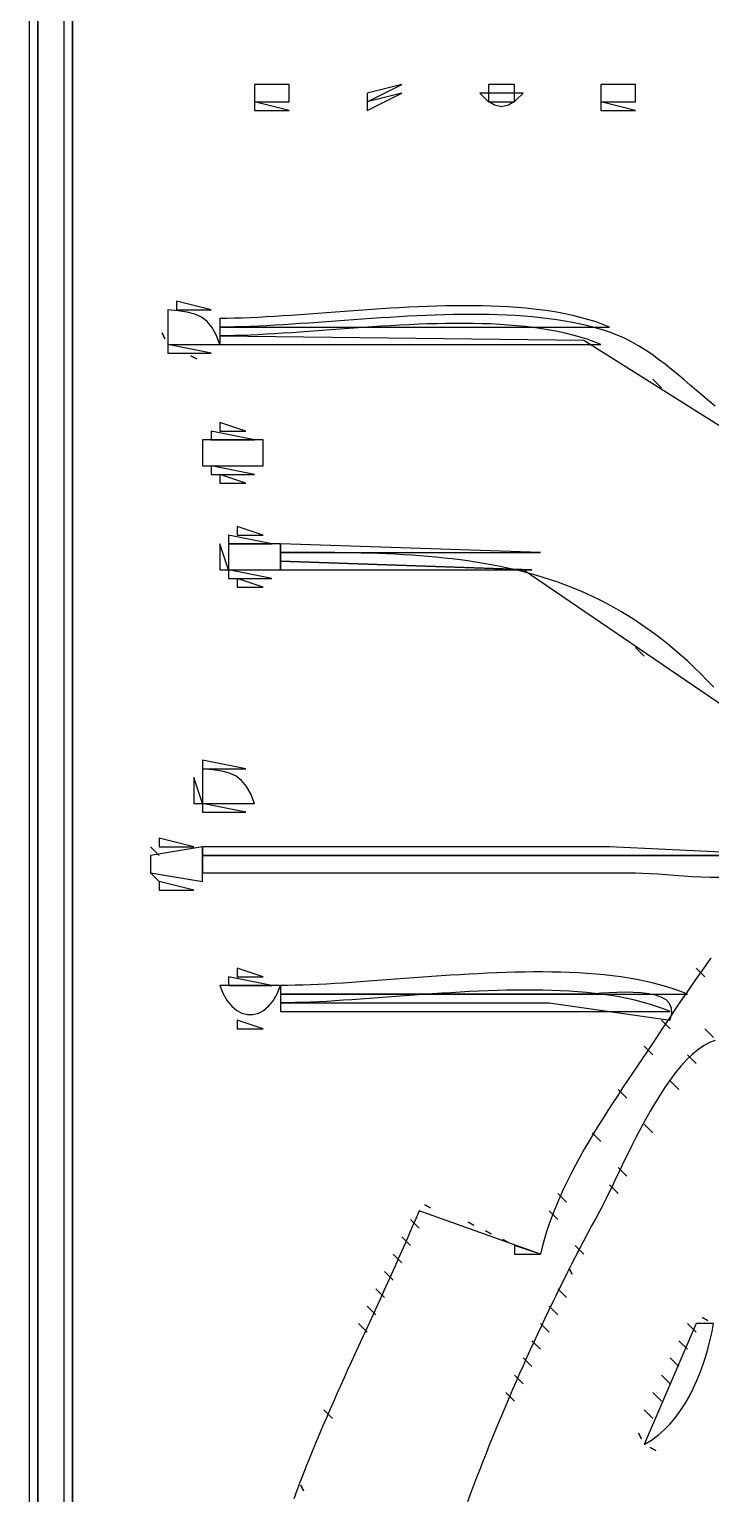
# Model space of a CAD drawing. Extents: x 0 to 1288, y 0 to 860.
# Drawn here: x 0 to 78.7, y 597.3 to 766.4 of the extents above; entities that cross this region are included whole.
import ezdxf

# ---------------------------------------------------------------- set-up
doc = ezdxf.new("R2010")
doc.units = 0
for name, color, linetype in [('C19', 19, 'CONTINUOUS'), ('C250', 250, 'CONTINUOUS'), ('C251', 251, 'CONTINUOUS'), ('C252', 252, 'CONTINUOUS'), ('C253', 253, 'CONTINUOUS'), ('C254', 254, 'CONTINUOUS'), ('C29', 29, 'CONTINUOUS'), ('C37', 37, 'CONTINUOUS'), ('C47', 47, 'CONTINUOUS'), ('C59', 59, 'CONTINUOUS'), ('C7', 7, 'CONTINUOUS')]:
    doc.layers.add(name, color=color, linetype=linetype)

msp = doc.modelspace()

# ---------------------------------------------------------------- linework, layer by layer
at = {"layer": 'C19'}
for points in [[(0, 859), (0, 1), (1, 1), (1, 610), (1, 786), (1, 836), (0, 859)], [(22, 707), (22, 704), (23, 704), (22, 707)], [(14, 672), (15, 671), (14, 672)], [(78.6843, 659.189), (78.1027, 658.3654), (77.5233, 657.5396), (76.9459, 656.7114), (76.3705, 655.8809), (75.7972, 655.048), (75.2259, 654.2128), (74.6567, 653.3751), (74.0894, 652.535), (73.5242, 651.6925), (72.9609, 650.8475), (72.3996, 650), (71.8633, 649.1915), (71.3175, 648.3745), (70.7637, 647.5493), (70.2034, 646.7162), (69.6383, 645.8754), (69.0701, 645.0271), (68.5002, 644.1716), (67.9304, 643.3092), (67.3621, 642.4401), (66.797, 641.5646), (66.2368, 640.683), (65.6829, 639.7954), (65.1371, 638.9022), (64.6009, 638.0035), (64.0759, 637.0998), (63.5637, 636.1911), (63.0659, 635.2779), (62.5841, 634.3602), (62.12, 633.4385), (61.6751, 632.5129), (61.251, 631.5837), (60.8493, 630.6511), (60.4717, 629.7155), (60.1197, 628.777), (59.7949, 627.836), (59.4989, 626.8926), (59.2334, 625.9472), (59, 625), (45, 630), (44.6097, 629.0691), (44.2153, 628.1403), (43.8169, 627.2135), (43.415, 626.2886), (43.0098, 625.3653), (42.6017, 624.4436), (42.1909, 623.5232), (41.7778, 622.6041), (41.3626, 621.686), (40.9458, 620.7689), (40.5275, 619.8525), (40.1082, 618.9368), (39.6881, 618.0215), (39.2675, 617.1065), (38.8468, 616.1917), (38.4263, 615.2769), (38.0062, 614.362), (37.587, 613.4468), (37.1688, 612.5311), (36.752, 611.6149), (36.337, 610.6979), (35.924, 609.78), (35.5133, 608.861), (35.1054, 607.9409), (34.7003, 607.0194), (34.2986, 606.0964), (33.9005, 605.1717), (33.5063, 604.2452), (33.1163, 603.3168), (32.7308, 602.3863), (32.3502, 601.4535), (31.9747, 600.5183), (31.6047, 599.5805), (31.2405, 598.64), (30.8824, 597.6966), (30.5307, 596.7502)], [(76, 617), (77, 616), (76, 617)]]:
    msp.add_lwpolyline(points, dxfattribs=at)
at = {"layer": 'C250'}
for points in [[(1, 859), (1, 2), (1287, 2), (1287, 859), (1, 859)], [(53, 760), (53, 758), (56, 758), (56, 760), (53, 760)], [(22, 732), (22, 731), (64, 730.486877), (85, 717.278564)], [(15.333333, 731.333313), (15.666667, 730.666687), (15.333333, 731.333313)], [(54.666668, 626.666687), (55.333332, 626.333313), (54.666668, 626.666687)]]:
    msp.add_lwpolyline(points, dxfattribs=at)
at = {"layer": 'C251'}
for points in [[(22, 733), (22, 732), (67, 732), (66.2245, 732.3078), (65.4249, 732.5914), (64.6022, 732.8516), (63.7576, 733.0891), (62.8919, 733.3048), (62.0063, 733.4993), (61.1017, 733.6736), (60.1792, 733.8283), (59.2398, 733.9644), (58.2845, 734.0824), (57.3144, 734.1833), (56.3305, 734.2679), (55.3339, 734.3368), (54.3254, 734.3909), (53.3063, 734.431), (52.2774, 734.4579), (51.2399, 734.4723), (50.1947, 734.4751), (49.143, 734.4669), (48.0856, 734.4487), (47.0237, 734.4211), (45.9582, 734.385), (44.8903, 734.3412), (43.8208, 734.2904), (42.7509, 734.2334), (41.6816, 734.1711), (40.6139, 734.1041), (39.5489, 734.0333), (38.4875, 733.9595), (37.4308, 733.8834), (36.3798, 733.8058), (35.3355, 733.7276), (34.2991, 733.6495), (33.2714, 733.5722), (32.2536, 733.4966), (31.2466, 733.4235), (30.2515, 733.3536), (29.2693, 733.2878), (28.3011, 733.2267), (27.3478, 733.1713), (26.4105, 733.1222), (25.4902, 733.0803), (24.588, 733.0463), (23.7049, 733.0211), (22.8418, 733.0054), (22, 733)], [(79.1984, 722.8736), (78.4714, 723.4688), (77.7491, 724.075), (77.0295, 724.6881), (76.3106, 725.304), (75.5903, 725.9185), (74.8667, 726.5277), (74.1377, 727.1272), (73.4013, 727.713), (72.6554, 728.281), (71.898, 728.8271), (71.1272, 729.347), (70.3409, 729.8368), (69.537, 730.2922), (68.7136, 730.7091), (67.8686, 731.0835), (67, 731.4112), (66.1821, 731.6778), (65.3449, 731.9227), (64.4893, 732.1465), (63.6159, 732.35), (62.7257, 732.5338), (61.8195, 732.6988), (60.8981, 732.8455), (59.9624, 732.9748), (59.0132, 733.0873), (58.0513, 733.1838), (57.0775, 733.2649), (56.0927, 733.3314), (55.0978, 733.384), (54.0935, 733.4235), (53.0807, 733.4504), (52.0602, 733.4656), (51.0328, 733.4697), (49.9994, 733.4635), (48.9608, 733.4477), (47.9179, 733.423), (46.8715, 733.3902), (45.8223, 733.3498), (44.7713, 733.3027), (43.7193, 733.2496), (42.6671, 733.1911), (41.6155, 733.128), (40.5654, 733.0611), (39.5176, 732.9909), (38.4729, 732.9183), (37.4322, 732.844), (36.3963, 732.7686), (35.3661, 732.6929), (34.3423, 732.6175), (33.3258, 732.5433), (32.3174, 732.471), (31.318, 732.4011), (30.3284, 732.3346), (29.3494, 732.272), (28.3819, 732.2141), (27.4266, 732.1615), (26.4845, 732.1151), (25.5564, 732.0756), (24.643, 732.0436), (23.7452, 732.0198), (22.864, 732.005), (22, 732)], [(16, 730), (16, 729), (21, 729), (16, 730)], [(21, 716), (21, 715), (26, 715), (21, 716)], [(22, 715), (22, 714), (25, 714), (22, 715)], [(23, 708), (23, 707), (28, 707), (23, 708)], [(29, 707), (29, 706), (59, 706), (29, 707)], [(29, 706), (29, 705), (57, 704.011597), (82, 687)], [(79.025, 690.4299), (78.2762, 691.2176), (77.5251, 691.9782), (76.7716, 692.7123), (76.0155, 693.4203), (75.2568, 694.1027), (74.4953, 694.76), (73.7309, 695.3927), (72.9634, 696.0012), (72.1928, 696.5859), (71.4189, 697.1475), (70.6415, 697.6862), (69.8606, 698.2027), (69.076, 698.6973), (68.2877, 699.1706), (67.4954, 699.6229), (66.699, 700.0549), (65.8985, 700.4669), (65.0936, 700.8595), (64.2844, 701.2331), (63.4705, 701.5881), (62.652, 701.925), (61.8287, 702.2444), (61.0004, 702.5467), (60.1671, 702.8323), (59.3286, 703.1017), (58.4847, 703.3554), (57.6355, 703.5939), (56.7806, 703.8177), (55.9201, 704.0271), (55.0537, 704.2227), (54.1814, 704.405), (53.303, 704.5743), (52.4184, 704.7313), (51.5275, 704.8763), (50.6302, 705.0099), (49.7262, 705.1325), (48.8156, 705.2445), (47.8981, 705.3465), (46.9736, 705.4389), (46.0421, 705.5222), (45.1034, 705.5968), (44.1573, 705.6633), (43.2038, 705.7221), (42.2427, 705.7736), (41.2738, 705.8184), (40.2971, 705.8569), (39.3125, 705.8896), (38.3197, 705.9169), (37.3188, 705.9394), (36.3095, 705.9574), (35.2917, 705.9715), (34.2653, 705.9822), (33.2302, 705.9898), (32.1862, 705.995), (31.1333, 705.998), (30.0712, 705.9996), (29, 706)], [(29, 705), (29, 704), (58, 704), (29, 705)], [(24, 703), (24, 702), (27, 702), (24, 703)], [(20, 681), (20, 677), (26, 677), (25.5665, 678.1146), (25.0783, 678.9892), (24.5176, 679.6559), (23.8665, 680.147), (23.107, 680.4947), (22.2214, 680.7313), (21.1916, 680.8889), (20, 681)], [(20, 672), (20, 671), (88, 671), (67, 672), (20, 672)], [(20, 671), (20, 669), (70, 669), (70.7993, 668.9847), (71.6577, 668.9435), (72.5666, 668.8834), (73.5173, 668.8112), (74.5014, 668.7339), (75.5104, 668.6585), (76.5356, 668.5918), (77.5686, 668.5409), (78.6008, 668.5125), (79.6237, 668.5138), (80.6286, 668.5515), (81.6072, 668.6327), (82.5508, 668.7643), (83.4509, 668.9532), (84.299, 669.2063), (85.0864, 669.5306), (85.8048, 669.933), (86.4455, 670.4205), (87, 671), (20, 671)], [(77, 658), (78, 657), (77, 658)], [(23, 657), (23, 656), (28, 656), (23, 657)], [(29, 655), (29, 654), (60, 654), (74, 652), (74.1912, 652.7605), (74.158, 653.3953), (73.9251, 653.9147), (73.5173, 654.3295), (72.9594, 654.6503), (72.2761, 654.8876), (71.4922, 655.0519), (70.6326, 655.154), (69.7219, 655.2044), (68.7849, 655.2138), (67.8466, 655.1926), (66.9315, 655.1515), (66.0645, 655.1011), (65.2704, 655.052), (64.574, 655.0147), (64, 655), (29, 655)], [(78, 651), (79, 650), (78, 651)], [(76, 648), (77, 647), (76, 648)], [(68, 635), (69, 634), (68, 635)], [(67, 633), (68, 632), (67, 633)], [(45.666668, 630.666687), (46.333332, 630.333313), (45.666668, 630.666687)], [(60, 630), (61, 629), (60, 630)], [(56, 626), (56, 625), (59, 625), (56, 626)], [(42, 625), (43, 624), (42, 625)], [(39, 619), (40, 618), (39, 619)], [(77.666664, 617.666687), (78.333336, 617.333313), (77.666664, 617.666687)], [(38, 617), (39, 616), (38, 617)], [(75, 615), (76, 614), (75, 615)], [(71, 607), (72, 606), (71, 607)], [(70.333336, 604.333313), (70.666664, 603.666687), (70.333336, 604.333313)], [(71.666664, 602.666687), (72.333336, 602.333313), (71.666664, 602.666687)], [(31.333334, 598.333313), (31.666666, 597.666687), (31.333334, 598.333313)]]:
    msp.add_lwpolyline(points, dxfattribs=at)
at = {"layer": 'C252'}
for points in [[(16, 734), (16, 730), (22, 730), (21.5665, 731.1147), (21.0783, 731.9893), (20.5176, 732.656), (19.8665, 733.147), (19.107, 733.4947), (18.2214, 733.7313), (17.1916, 733.8889), (16, 734)], [(17, 735), (17, 734), (21, 734), (17, 735)], [(22, 731), (22, 730), (66, 730), (65.2232, 730.308), (64.422, 730.5913), (63.5975, 730.8508), (62.7507, 731.0871), (61.8828, 731.3012), (60.9947, 731.4938), (60.0875, 731.6658), (59.1623, 731.8179), (58.2202, 731.9511), (57.2621, 732.0661), (56.2893, 732.1638), (55.3027, 732.2449), (54.3035, 732.3102), (53.2926, 732.3607), (52.2711, 732.3971), (51.2402, 732.4203), (50.2009, 732.4309), (49.1541, 732.43), (48.1011, 732.4182), (47.0429, 732.3965), (45.9804, 732.3656), (44.9149, 732.3263), (43.8474, 732.2795), (42.7788, 732.226), (41.7104, 732.1666), (40.6431, 732.1021), (39.578, 732.0333), (38.5162, 731.9611), (37.4588, 731.8863), (36.4068, 731.8096), (35.3612, 731.732), (34.3232, 731.6542), (33.2938, 731.5771), (32.2741, 731.5014), (31.2651, 731.428), (30.2679, 731.3577), (29.2836, 731.2914), (28.3132, 731.2298), (27.3578, 731.1737), (26.4185, 731.124), (25.4963, 731.0815), (24.5922, 731.0471), (23.7075, 731.0214), (22.843, 731.0055), (22, 731)], [(18.666666, 728.666687), (19.333334, 728.333313), (18.666666, 728.666687)], [(72, 726), (73, 725), (72, 726)], [(22, 721), (22, 720), (25, 720), (22, 721)], [(20, 719), (20, 716), (27, 716), (27, 719), (20, 719)], [(21, 720), (21, 719), (26, 719), (21, 720)], [(24, 709), (24, 708), (27, 708), (24, 709)], [(23, 704), (23, 703), (28, 703), (23, 704)], [(70, 695), (71, 694), (70, 695)], [(20, 682), (20, 681), (25, 681), (20, 682)], [(20, 677), (20, 676), (25, 676), (20, 677)], [(15, 673), (15, 672), (19, 672), (15, 673)], [(15, 668), (15, 667), (19, 667), (15, 668)], [(24, 658), (24, 657), (27, 657), (24, 658)], [(24, 652), (24, 651), (27, 651), (24, 652)], [(73, 652), (74, 651), (73, 652)], [(71, 649), (72, 648), (71, 649)], [(74, 645), (75, 644), (74, 645)], [(68, 644), (69, 643), (68, 644)], [(65, 639), (66, 638), (65, 639)], [(71, 640), (72, 639), (71, 640)], [(61, 632), (62, 631), (61, 632)], [(50.666668, 628.666687), (51.333332, 628.333313), (50.666668, 628.666687)], [(52.666668, 627.666687), (53.333332, 627.333313), (52.666668, 627.666687)], [(63, 626), (64, 625), (63, 626)], [(41, 623), (42, 622), (41, 623)], [(62.333332, 623.333313), (62.666668, 622.666687), (62.333332, 623.333313)], [(40, 621), (41, 620), (40, 621)], [(61, 621), (62, 620), (61, 621)], [(60, 619), (61, 618), (60, 619)], [(59, 617), (60, 616), (59, 617)], [(58, 615), (59, 614), (58, 615)], [(57, 613), (58, 612), (57, 613)], [(56, 611), (57, 610), (56, 611)], [(73, 611), (74, 610), (73, 611)], [(55, 609), (56, 608), (55, 609)], [(72, 609), (73, 608), (72, 609)], [(34, 607), (35, 606), (34, 607)]]:
    msp.add_lwpolyline(points, dxfattribs=at)
at = {"layer": 'C253'}
for points in [[(26, 758), (26, 757), (30, 757), (26, 758)], [(43, 759), (39, 758), (39, 757), (43, 759)], [(52, 759), (52.8616, 758.1525), (53.6892, 757.644), (54.4999, 757.4745), (55.3106, 757.644), (56.1383, 758.1525), (57, 759), (52, 759)], [(66, 758), (66, 757), (70, 757), (66, 758)], [(23, 707), (23, 704), (29, 704), (29, 707), (23, 707)], [(22, 656), (22.3877, 655.0394), (22.8508, 654.239), (23.3756, 653.5986), (23.9483, 653.1183), (24.5552, 652.7982), (25.1827, 652.6381), (25.8171, 652.6381), (26.4446, 652.7982), (27.0515, 653.1183), (27.6243, 653.5986), (28.149, 654.239), (28.6122, 655.0394), (29, 656), (22, 656)], [(44, 629), (45, 628), (44, 629)], [(43, 627), (44, 626), (43, 627)], [(77, 617), (71, 603), (71.816, 603.5114), (72.5821, 604.0871), (73.2996, 604.7222), (73.9698, 605.4115), (74.5942, 606.15), (75.174, 606.9326), (75.7106, 607.7541), (76.2054, 608.6096), (76.6598, 609.494), (77.075, 610.4022), (77.4524, 611.3291), (77.7935, 612.2697), (78.0995, 613.2189), (78.3717, 614.1715), (78.6117, 615.1227), (78.8206, 616.0672), (79, 617), (77, 617)]]:
    msp.add_lwpolyline(points, dxfattribs=at)
at = {"layer": 'C254'}
for points in [[(5, 855), (5, 6), (1283, 6), (1283, 855), (5, 855)], [(14, 671), (14, 669), (20, 668), (20, 672), (14, 671)]]:
    msp.add_lwpolyline(points, dxfattribs=at)
at = {"layer": 'C29'}
msp.add_lwpolyline([(29, 656), (29, 655), (76, 655), (75.2269, 655.3074), (74.4303, 655.5916), (73.6112, 655.8532), (72.7706, 656.093), (71.9094, 656.3116), (71.0285, 656.5099), (70.1289, 656.6885), (69.2117, 656.8482), (68.2777, 656.9896), (67.3278, 657.1135), (66.3632, 657.2207), (65.3846, 657.3118), (64.3931, 657.3875), (63.3897, 657.4487), (62.3752, 657.496), (61.3507, 657.5301), (60.3171, 657.5518), (59.2754, 657.5617), (58.2265, 657.5607), (57.1714, 657.5494), (56.1111, 657.5286), (55.0464, 657.4989), (53.9784, 657.4612), (52.9081, 657.416), (51.8363, 657.3642), (50.764, 657.3065), (49.6923, 657.2436), (48.622, 657.1762), (47.5542, 657.105), (46.4897, 657.0308), (45.4296, 656.9543), (44.3747, 656.8761), (43.3261, 656.7972), (42.2847, 656.718), (41.2515, 656.6395), (40.2275, 656.5622), (39.2135, 656.487), (38.2106, 656.4145), (37.2196, 656.3455), (36.2417, 656.2807), (35.2776, 656.2208), (34.3285, 656.1666), (33.3952, 656.1187), (32.4787, 656.0779), (31.58, 656.0449), (30.7, 656.0204), (29.8396, 656.0052), (29, 656)], dxfattribs=at)
at = {"layer": 'C37'}
for points in [[(26, 760), (26, 758), (30, 758), (30, 760), (26, 760)], [(39, 759), (39, 758), (43, 760), (39, 759)], [(66, 760), (66, 758), (70, 758), (70, 760), (66, 760)], [(29, 654), (29, 653), (74, 653), (73.2245, 653.3078), (72.4249, 653.5914), (71.6022, 653.8516), (70.7576, 654.0891), (69.8919, 654.3048), (69.0062, 654.4994), (68.1017, 654.6736), (67.1792, 654.8284), (66.2398, 654.9644), (65.2845, 655.0825), (64.3144, 655.1834), (63.3305, 655.2679), (62.3338, 655.3369), (61.3254, 655.391), (60.3062, 655.4311), (59.2774, 655.458), (58.2399, 655.4724), (57.1947, 655.4751), (56.1429, 655.467), (55.0855, 655.4487), (54.0236, 655.4212), (52.9582, 655.3851), (51.8902, 655.3412), (50.8208, 655.2904), (49.7509, 655.2335), (48.6816, 655.1711), (47.6139, 655.1041), (46.5488, 655.0333), (45.4875, 654.9595), (44.4308, 654.8834), (43.3798, 654.8059), (42.3355, 654.7276), (41.2991, 654.6495), (40.2714, 654.5722), (39.2536, 654.4967), (38.2466, 654.4235), (37.2515, 654.3536), (36.2693, 654.2878), (35.301, 654.2267), (34.3478, 654.1713), (33.4105, 654.1222), (32.4902, 654.0803), (31.588, 654.0463), (30.7049, 654.0211), (29.8418, 654.0054), (29, 654)]]:
    msp.add_lwpolyline(points, dxfattribs=at)
at = {"layer": 'C47'}
msp.add_lwpolyline([(14, 669), (15, 668), (14, 669)], dxfattribs=at)
at = {"layer": 'C59'}
msp.add_lwpolyline([(74, 613), (75, 612), (74, 613)], dxfattribs=at)
at = {"layer": 'C7'}
for points in [[(4, 855), (4, 5), (1284, 5), (1284, 6), (5, 6), (5, 608), (5, 782), (5, 832), (4, 855)], [(19, 680), (19, 677), (20, 677), (19, 680)], [(79.1844, 649.669), (78.5077, 649.4042), (77.8382, 649.039), (77.1765, 648.5807), (76.5233, 648.0367), (75.8792, 647.4145), (75.2448, 646.7216), (74.6207, 645.9653), (74.0076, 645.1531), (73.4061, 644.2924), (72.8167, 643.3908), (72.2402, 642.4555), (71.6771, 641.4941), (71.1281, 640.5139), (70.5937, 639.5225), (70.0747, 638.5273), (69.5716, 637.5356), (69.0851, 636.555), (68.6158, 635.5929), (68.1643, 634.6567), (67.7312, 633.7538), (67.3172, 632.8917), (66.9228, 632.0778), (66.5487, 631.3196), (66.1956, 630.6245), (65.8641, 630), (65.3867, 629.1218), (64.913, 628.2418), (64.4429, 627.36), (63.9766, 626.4763), (63.5139, 625.5909), (63.0548, 624.7037), (62.5994, 623.8147), (62.1476, 622.924), (61.6995, 622.0316), (61.2549, 621.1374), (60.814, 620.2415), (60.3766, 619.344), (59.9429, 618.4448), (59.5127, 617.544), (59.0861, 616.6415), (58.663, 615.7374), (58.2436, 614.8317), (57.8276, 613.9244), (57.4152, 613.0156), (57.0063, 612.1052), (56.6009, 611.1932), (56.1991, 610.2798), (55.8007, 609.3649), (55.4058, 608.4484), (55.0145, 607.5305), (54.6265, 606.6112), (54.2421, 605.6904), (53.8611, 604.7682), (53.4836, 603.8445), (53.1095, 602.9195), (52.7388, 601.9932), (52.3716, 601.0654), (52.0077, 600.1364), (51.6473, 599.206), (51.2903, 598.2743), (50.9366, 597.3413), (50.5863, 596.407)]]:
    msp.add_lwpolyline(points, dxfattribs=at)

doc.saveas('drawing.dxf')
